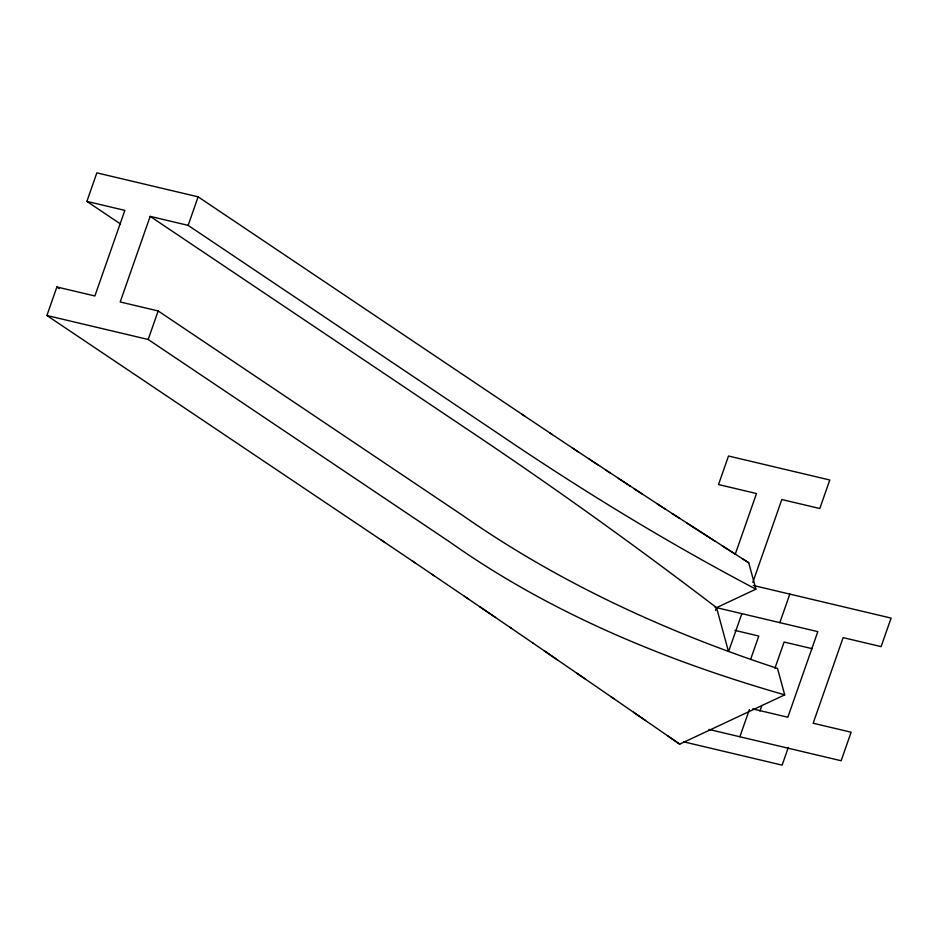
<?xml version="1.0" encoding="UTF-8"?>
<svg xmlns="http://www.w3.org/2000/svg" width="938" height="938" viewBox="0 0 938 938"><rect width="100%" height="100%" fill="white"/><g stroke="black" fill="none" stroke-linecap="round" stroke-linejoin="round"><path stroke-width="1.41" d="M385.108 542.61L46.9 315.508L56.89 286.981L94.867 295.974L124.848 210.382L86.859 201.389L96.86 172.862L198.129 196.839L524.987 416.284M715.565 610.415L716.538 607.66L755.911 589.17C667.258 542.551 581.724 490.222 498.864 433.989L188.139 225.366L150.162 216.373L120.193 301.966L158.17 310.959L461.942 514.915C558.274 582.346 665.968 631.907 777.508 668.431L784.707 694.859L679.71 744.139L633.525 712.247M784.707 694.859C666.261 660.891 550.606 613.346 449.63 541.894L148.181 339.486L158.17 310.959M188.139 225.366L198.129 196.839M735.228 554.276L756.497 493.54L718.52 484.547L728.509 456.02L829.79 479.998L819.8 508.525L781.823 499.532L752.815 582.357M728.803 650.925L741.852 613.651M750.576 659.496L758.795 636.034L734.888 630.371M739.871 736.764L749.38 709.585M779.83 622.644L789.819 594.117M759.944 711.051L761.879 705.528M774.929 668.255L784.121 642.026L812.249 648.686M788.319 747.48L782.128 765.138L683.673 741.829M46.9 315.508L148.181 339.486M753.249 585.453L891.1 618.095L881.11 646.622L843.133 637.629L813.152 723.221L851.141 732.215L841.14 760.741L708.917 729.436M715.131 607.32L817.807 631.637L787.838 717.23L752.675 708.894M742.099 558.544L748.712 562.753L755.911 589.17M735.439 554.288L721.92 545.658M748.712 562.753L657.198 503.847M715.061 541.261L686.897 523.123M672.335 513.684L679.663 518.433M664.913 508.865L572.086 447.766M634.264 488.862L642.084 493.974M618.306 478.368L630.324 486.271M606.042 470.278L610.157 472.998M589.287 459.198L597.729 464.779M549.961 433.004L578.922 452.304M521.774 414.139L552.201 434.505M150.162 216.373L465.518 428.115C551.11 485.227 634.768 545.201 716.538 607.66L728.275 650.761M86.859 201.389L120.486 223.971M56.89 286.981L59.211 288.541M381.027 539.866L415.593 563.175M412.052 560.783L434.118 575.709M432.019 574.291L468.074 598.761M479.834 606.769L495.534 617.485M464.357 596.24L511.456 628.354M509.522 627.041L532.983 643.105M543.876 650.562L584.749 678.643M532.69 642.893L557.711 660.059M610.732 696.535L645.579 720.572M576.987 673.308L613.98 698.775M668.091 736.119L679.71 744.139"/></g></svg>
